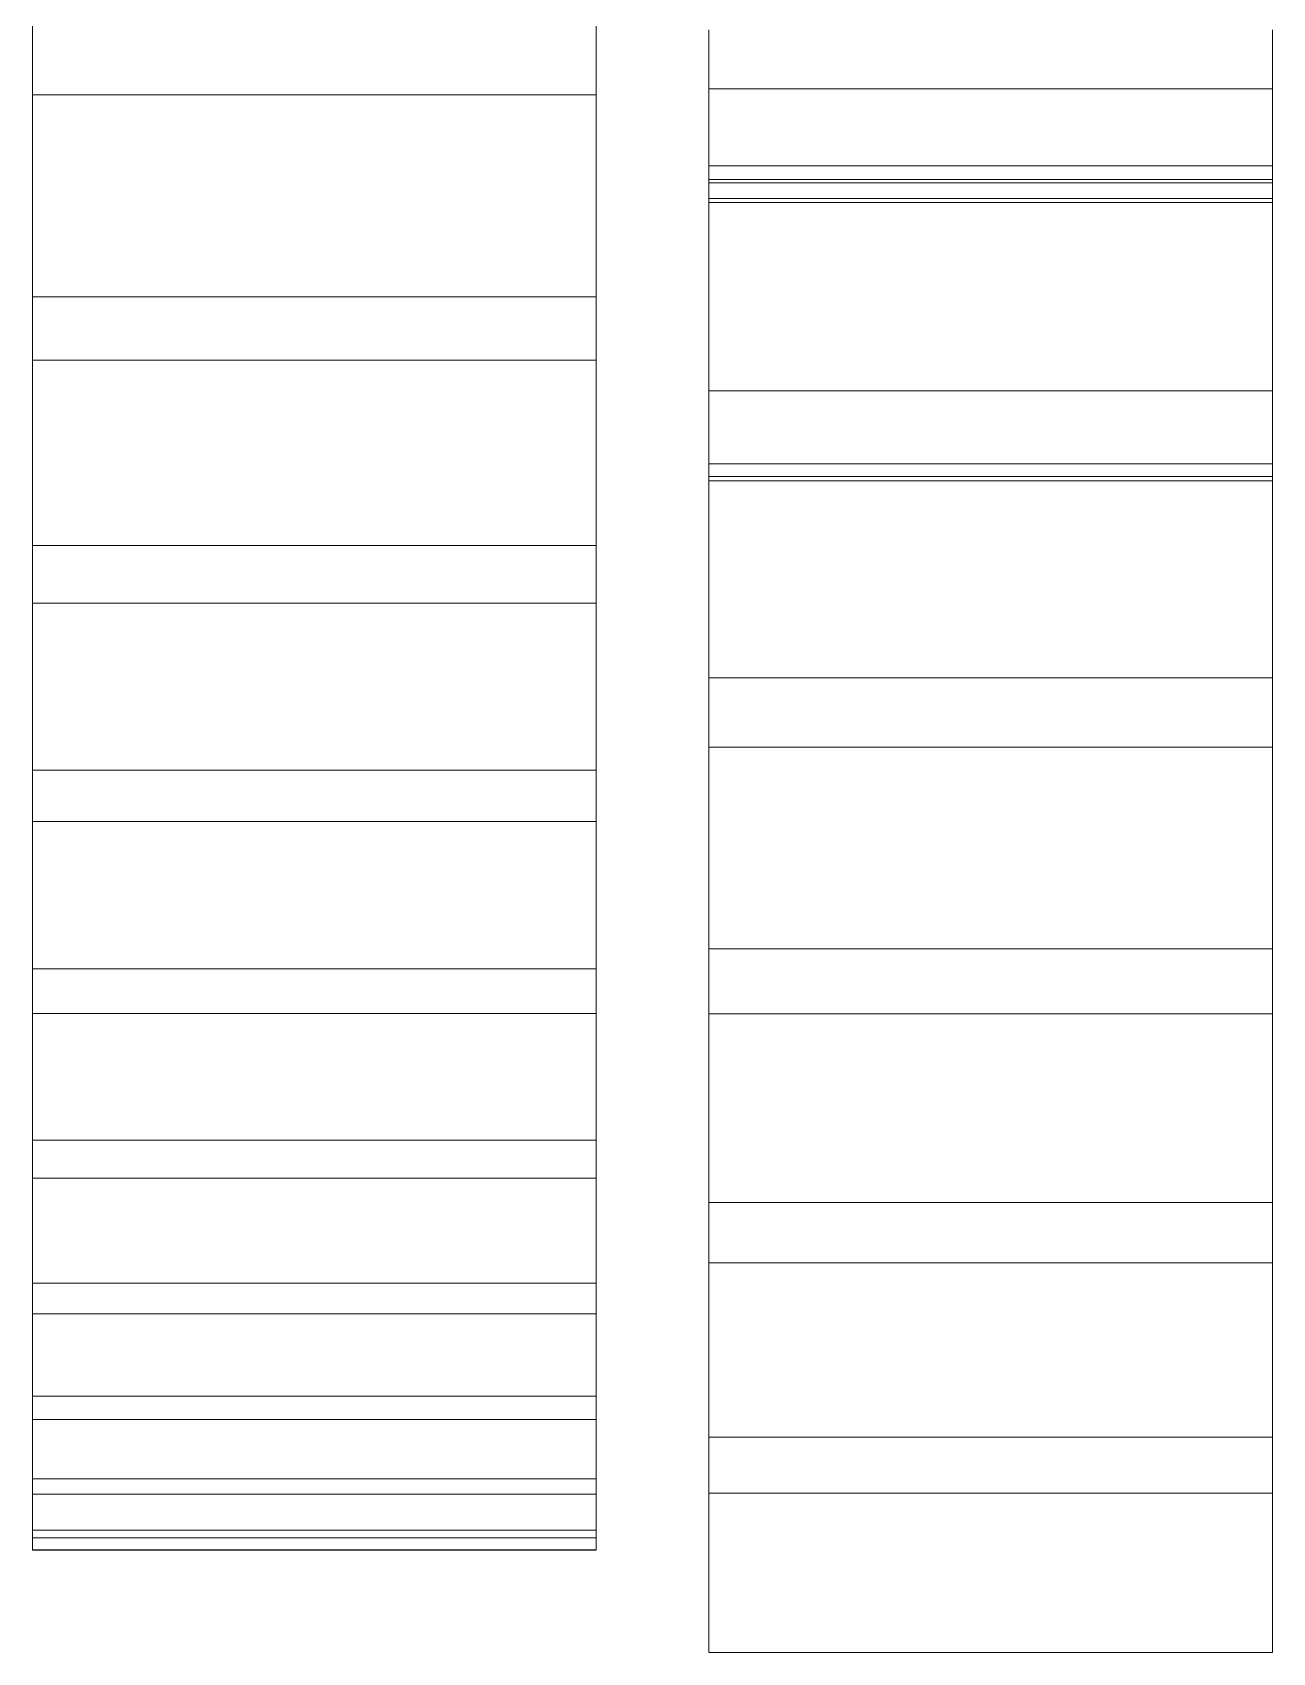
# Model space of a CAD drawing. Header units: millimetres. Extents: x 278858 to 279223, y 218711 to 219074.
# Drawn here: x 279140.13 to 279151.13, y 218777.92 to 218792.3 of the extents above; entities that cross this region are included whole.
import ezdxf

# ---------------------------------------------------------------- set-up
doc = ezdxf.new("R2010")
doc.units = ezdxf.units.MM
doc.header["$LTSCALE"] = 2
doc.layers.add('AM_9', color=251, linetype='Continuous', lineweight=15)

msp = doc.modelspace()

# ---------------------------------------------------------------- linework, layer by layer
at = {"layer": 'AM_9'}
for p, q in [((279140.131, 218792.351), (279140.131, 218791.742)), ((279145.131, 218791.742), (279145.131, 218792.351)), ((279146.131, 218792.273), (279146.131, 218792.318)), ((279146.131, 218792.227), (279146.131, 218792.273)), ((279151.131, 218792.318), (279151.131, 218792.273)), ((279151.131, 218792.273), (279151.131, 218792.227)), ((279146.131, 218792.181), (279146.131, 218792.227)), ((279146.131, 218792.135), (279146.131, 218792.181)), ((279146.131, 218792.088), (279146.131, 218792.135)), ((279151.131, 218792.227), (279151.131, 218792.181)), ((279151.131, 218792.181), (279151.131, 218792.135)), ((279151.131, 218792.135), (279151.131, 218792.088)), ((279146.131, 218792.04), (279146.131, 218792.088)), ((279146.131, 218791.992), (279146.131, 218792.04)), ((279146.131, 218791.943), (279146.131, 218791.992)), ((279151.131, 218792.088), (279151.131, 218792.04)), ((279151.131, 218792.04), (279151.131, 218791.992)), ((279151.131, 218791.992), (279151.131, 218791.943)), ((279146.131, 218791.894), (279146.131, 218791.943)), ((279146.131, 218791.844), (279146.131, 218791.894)), ((279146.131, 218791.794), (279146.131, 218791.844)), ((279151.131, 218791.943), (279151.131, 218791.894)), ((279151.131, 218791.894), (279151.131, 218791.844)), ((279151.131, 218791.844), (279151.131, 218791.794)), ((279140.131, 218791.723), (279140.131, 218791.742)), ((279140.131, 218791.742), (279145.131, 218791.742)), ((279140.131, 218791.688), (279140.131, 218791.723)), ((279140.131, 218791.652), (279140.131, 218791.688)), ((279145.131, 218791.742), (279145.131, 218791.723)), ((279145.131, 218791.723), (279145.131, 218791.688)), ((279145.131, 218791.688), (279145.131, 218791.652)), ((279146.131, 218791.794), (279146.131, 218791.112)), ((279146.131, 218791.794), (279151.131, 218791.794)), ((279151.131, 218791.112), (279151.131, 218791.794)), ((279140.131, 218791.616), (279140.131, 218791.652)), ((279140.131, 218791.579), (279140.131, 218791.616)), ((279140.131, 218791.541), (279140.131, 218791.579)), ((279140.131, 218791.503), (279140.131, 218791.541)), ((279145.131, 218791.652), (279145.131, 218791.616)), ((279145.131, 218791.616), (279145.131, 218791.579)), ((279145.131, 218791.579), (279145.131, 218791.541)), ((279145.131, 218791.541), (279145.131, 218791.503)), ((279140.131, 218791.465), (279140.131, 218791.503)), ((279140.131, 218791.425), (279140.131, 218791.465)), ((279140.131, 218791.385), (279140.131, 218791.425)), ((279140.131, 218791.345), (279140.131, 218791.385)), ((279145.131, 218791.503), (279145.131, 218791.465)), ((279145.131, 218791.465), (279145.131, 218791.425)), ((279145.131, 218791.425), (279145.131, 218791.385)), ((279145.131, 218791.385), (279145.131, 218791.345)), ((279140.131, 218791.304), (279140.131, 218791.345)), ((279140.131, 218791.262), (279140.131, 218791.304)), ((279140.131, 218791.219), (279140.131, 218791.262)), ((279145.131, 218791.345), (279145.131, 218791.304)), ((279145.131, 218791.304), (279145.131, 218791.262)), ((279145.131, 218791.262), (279145.131, 218791.219)), ((279140.131, 218791.176), (279140.131, 218791.219)), ((279140.131, 218791.133), (279140.131, 218791.176)), ((279140.131, 218791.088), (279140.131, 218791.133)), ((279145.131, 218791.219), (279145.131, 218791.176)), ((279145.131, 218791.176), (279145.131, 218791.133)), ((279145.131, 218791.133), (279145.131, 218791.088)), ((279146.131, 218790.991), (279146.131, 218791.112)), ((279146.131, 218791.112), (279151.131, 218791.112)), ((279151.131, 218791.112), (279151.131, 218790.991)), ((279140.131, 218791.043), (279140.131, 218791.088)), ((279140.131, 218790.998), (279140.131, 218791.043)), ((279140.131, 218790.951), (279140.131, 218790.998)), ((279145.131, 218791.088), (279145.131, 218791.043)), ((279145.131, 218791.043), (279145.131, 218790.998)), ((279145.131, 218790.998), (279145.131, 218790.951)), ((279146.131, 218790.96), (279146.131, 218790.991)), ((279146.131, 218790.991), (279151.131, 218790.991)), ((279146.131, 218790.822), (279146.131, 218790.96)), ((279146.131, 218790.96), (279151.131, 218790.96)), ((279151.131, 218790.991), (279151.131, 218790.96)), ((279151.131, 218790.96), (279151.131, 218790.822)), ((279140.131, 218790.904), (279140.131, 218790.951)), ((279140.131, 218790.857), (279140.131, 218790.904)), ((279140.131, 218790.808), (279140.131, 218790.857)), ((279140.131, 218790.76), (279140.131, 218790.808)), ((279145.131, 218790.951), (279145.131, 218790.904)), ((279145.131, 218790.904), (279145.131, 218790.857)), ((279145.131, 218790.857), (279145.131, 218790.808)), ((279145.131, 218790.808), (279145.131, 218790.76)), ((279146.131, 218790.787), (279146.131, 218790.822)), ((279146.131, 218790.822), (279151.131, 218790.822)), ((279151.131, 218790.822), (279151.131, 218790.787)), ((279140.131, 218790.71), (279140.131, 218790.76)), ((279140.131, 218790.66), (279140.131, 218790.71)), ((279145.131, 218790.76), (279145.131, 218790.71)), ((279145.131, 218790.71), (279145.131, 218790.66)), ((279146.131, 218790.754), (279146.131, 218790.787)), ((279146.131, 218790.787), (279151.131, 218790.787)), ((279146.131, 218790.72), (279146.131, 218790.754)), ((279146.131, 218790.686), (279146.131, 218790.72)), ((279146.131, 218790.651), (279146.131, 218790.686)), ((279151.131, 218790.787), (279151.131, 218790.754)), ((279151.131, 218790.754), (279151.131, 218790.72)), ((279151.131, 218790.72), (279151.131, 218790.686)), ((279151.131, 218790.686), (279151.131, 218790.651)), ((279140.131, 218790.609), (279140.131, 218790.66)), ((279140.131, 218790.558), (279140.131, 218790.609)), ((279140.131, 218790.505), (279140.131, 218790.558)), ((279145.131, 218790.66), (279145.131, 218790.609)), ((279145.131, 218790.609), (279145.131, 218790.558)), ((279145.131, 218790.558), (279145.131, 218790.505)), ((279146.131, 218790.616), (279146.131, 218790.651)), ((279146.131, 218790.58), (279146.131, 218790.616)), ((279146.131, 218790.543), (279146.131, 218790.58)), ((279146.131, 218790.507), (279146.131, 218790.543)), ((279151.131, 218790.651), (279151.131, 218790.616)), ((279151.131, 218790.616), (279151.131, 218790.58)), ((279151.131, 218790.58), (279151.131, 218790.543)), ((279151.131, 218790.543), (279151.131, 218790.507)), ((279140.131, 218790.453), (279140.131, 218790.505)), ((279140.131, 218790.399), (279140.131, 218790.453)), ((279140.131, 218790.345), (279140.131, 218790.399)), ((279145.131, 218790.505), (279145.131, 218790.453)), ((279145.131, 218790.453), (279145.131, 218790.399)), ((279145.131, 218790.399), (279145.131, 218790.345)), ((279146.131, 218790.469), (279146.131, 218790.507)), ((279146.131, 218790.432), (279146.131, 218790.469)), ((279146.131, 218790.393), (279146.131, 218790.432)), ((279146.131, 218790.355), (279146.131, 218790.393)), ((279151.131, 218790.507), (279151.131, 218790.469)), ((279151.131, 218790.469), (279151.131, 218790.432)), ((279151.131, 218790.432), (279151.131, 218790.393)), ((279151.131, 218790.393), (279151.131, 218790.355)), ((279140.131, 218790.29), (279140.131, 218790.345)), ((279140.131, 218790.235), (279140.131, 218790.29)), ((279140.131, 218790.179), (279140.131, 218790.235)), ((279145.131, 218790.345), (279145.131, 218790.29)), ((279145.131, 218790.29), (279145.131, 218790.235)), ((279145.131, 218790.235), (279145.131, 218790.179)), ((279146.131, 218790.315), (279146.131, 218790.355)), ((279146.131, 218790.276), (279146.131, 218790.315)), ((279146.131, 218790.236), (279146.131, 218790.276)), ((279146.131, 218790.195), (279146.131, 218790.236)), ((279151.131, 218790.355), (279151.131, 218790.315)), ((279151.131, 218790.315), (279151.131, 218790.276)), ((279151.131, 218790.276), (279151.131, 218790.236)), ((279151.131, 218790.236), (279151.131, 218790.195)), ((279140.131, 218790.122), (279140.131, 218790.179)), ((279140.131, 218790.065), (279140.131, 218790.122)), ((279145.131, 218790.179), (279145.131, 218790.122)), ((279145.131, 218790.122), (279145.131, 218790.065)), ((279146.131, 218790.154), (279146.131, 218790.195)), ((279146.131, 218790.112), (279146.131, 218790.154)), ((279146.131, 218790.07), (279146.131, 218790.112)), ((279151.131, 218790.195), (279151.131, 218790.154)), ((279151.131, 218790.154), (279151.131, 218790.112)), ((279151.131, 218790.112), (279151.131, 218790.07)), ((279140.131, 218790.007), (279140.131, 218790.065)), ((279140.131, 218789.948), (279140.131, 218790.007)), ((279140.131, 218789.948), (279140.131, 218789.386)), ((279140.131, 218789.948), (279145.131, 218789.948)), ((279145.131, 218790.065), (279145.131, 218790.007)), ((279145.131, 218790.007), (279145.131, 218789.948)), ((279145.131, 218789.386), (279145.131, 218789.948)), ((279146.131, 218790.027), (279146.131, 218790.07)), ((279146.131, 218789.984), (279146.131, 218790.027)), ((279146.131, 218789.94), (279146.131, 218789.984)), ((279151.131, 218790.07), (279151.131, 218790.027)), ((279151.131, 218790.027), (279151.131, 218789.984)), ((279151.131, 218789.984), (279151.131, 218789.94)), ((279146.131, 218789.895), (279146.131, 218789.94)), ((279146.131, 218789.851), (279146.131, 218789.895)), ((279146.131, 218789.805), (279146.131, 218789.851)), ((279146.131, 218789.76), (279146.131, 218789.805)), ((279151.131, 218789.94), (279151.131, 218789.895)), ((279151.131, 218789.895), (279151.131, 218789.851)), ((279151.131, 218789.851), (279151.131, 218789.805)), ((279151.131, 218789.805), (279151.131, 218789.76)), ((279146.131, 218789.713), (279146.131, 218789.76)), ((279146.131, 218789.666), (279146.131, 218789.713)), ((279146.131, 218789.619), (279146.131, 218789.666)), ((279151.131, 218789.76), (279151.131, 218789.713)), ((279151.131, 218789.713), (279151.131, 218789.666)), ((279151.131, 218789.666), (279151.131, 218789.619)), ((279146.131, 218789.571), (279146.131, 218789.619)), ((279146.131, 218789.523), (279146.131, 218789.571)), ((279146.131, 218789.474), (279146.131, 218789.523)), ((279151.131, 218789.619), (279151.131, 218789.571)), ((279151.131, 218789.571), (279151.131, 218789.523)), ((279151.131, 218789.523), (279151.131, 218789.474)), ((279140.131, 218789.356), (279140.131, 218789.386)), ((279140.131, 218789.386), (279145.131, 218789.386)), ((279145.131, 218789.386), (279145.131, 218789.356)), ((279146.131, 218789.424), (279146.131, 218789.474)), ((279146.131, 218789.374), (279146.131, 218789.424)), ((279146.131, 218789.324), (279146.131, 218789.374)), ((279151.131, 218789.474), (279151.131, 218789.424)), ((279151.131, 218789.424), (279151.131, 218789.374)), ((279151.131, 218789.374), (279151.131, 218789.324)), ((279140.131, 218789.315), (279140.131, 218789.356)), ((279140.131, 218789.274), (279140.131, 218789.315)), ((279140.131, 218789.232), (279140.131, 218789.274)), ((279140.131, 218789.19), (279140.131, 218789.232)), ((279145.131, 218789.356), (279145.131, 218789.315)), ((279145.131, 218789.315), (279145.131, 218789.274)), ((279145.131, 218789.274), (279145.131, 218789.232)), ((279145.131, 218789.232), (279145.131, 218789.19)), ((279146.131, 218789.273), (279146.131, 218789.324)), ((279146.131, 218789.221), (279146.131, 218789.273)), ((279151.131, 218789.324), (279151.131, 218789.273)), ((279151.131, 218789.273), (279151.131, 218789.221)), ((279140.131, 218789.147), (279140.131, 218789.19)), ((279140.131, 218789.103), (279140.131, 218789.147)), ((279140.131, 218789.059), (279140.131, 218789.103)), ((279145.131, 218789.19), (279145.131, 218789.147)), ((279145.131, 218789.147), (279145.131, 218789.103)), ((279145.131, 218789.103), (279145.131, 218789.059)), ((279146.131, 218789.169), (279146.131, 218789.221)), ((279146.131, 218789.116), (279146.131, 218789.169)), ((279146.131, 218789.116), (279146.131, 218788.466)), ((279146.131, 218789.116), (279151.131, 218789.116)), ((279151.131, 218789.221), (279151.131, 218789.169)), ((279151.131, 218789.169), (279151.131, 218789.116)), ((279151.131, 218788.466), (279151.131, 218789.116)), ((279140.131, 218789.014), (279140.131, 218789.059)), ((279140.131, 218788.969), (279140.131, 218789.014)), ((279140.131, 218788.923), (279140.131, 218788.969)), ((279145.131, 218789.059), (279145.131, 218789.014)), ((279145.131, 218789.014), (279145.131, 218788.969)), ((279145.131, 218788.969), (279145.131, 218788.923)), ((279140.131, 218788.876), (279140.131, 218788.923)), ((279140.131, 218788.828), (279140.131, 218788.876)), ((279140.131, 218788.78), (279140.131, 218788.828)), ((279145.131, 218788.923), (279145.131, 218788.876)), ((279145.131, 218788.876), (279145.131, 218788.828)), ((279145.131, 218788.828), (279145.131, 218788.78)), ((279140.131, 218788.731), (279140.131, 218788.78)), ((279140.131, 218788.682), (279140.131, 218788.731)), ((279140.131, 218788.632), (279140.131, 218788.682)), ((279145.131, 218788.78), (279145.131, 218788.731)), ((279145.131, 218788.731), (279145.131, 218788.682)), ((279145.131, 218788.682), (279145.131, 218788.632)), ((279140.131, 218788.581), (279140.131, 218788.632)), ((279140.131, 218788.53), (279140.131, 218788.581)), ((279140.131, 218788.478), (279140.131, 218788.53)), ((279145.131, 218788.632), (279145.131, 218788.581)), ((279145.131, 218788.581), (279145.131, 218788.53)), ((279145.131, 218788.53), (279145.131, 218788.478)), ((279140.131, 218788.425), (279140.131, 218788.478)), ((279140.131, 218788.372), (279140.131, 218788.425)), ((279140.131, 218788.318), (279140.131, 218788.372)), ((279145.131, 218788.478), (279145.131, 218788.425)), ((279145.131, 218788.425), (279145.131, 218788.372)), ((279145.131, 218788.372), (279145.131, 218788.318)), ((279146.131, 218788.354), (279146.131, 218788.466)), ((279146.131, 218788.466), (279151.131, 218788.466)), ((279151.131, 218788.466), (279151.131, 218788.354)), ((279140.131, 218788.263), (279140.131, 218788.318)), ((279140.131, 218788.208), (279140.131, 218788.263)), ((279145.131, 218788.318), (279145.131, 218788.263)), ((279145.131, 218788.263), (279145.131, 218788.208)), ((279146.131, 218788.317), (279146.131, 218788.354)), ((279146.131, 218788.354), (279151.131, 218788.354)), ((279146.131, 218788.282), (279146.131, 218788.317)), ((279146.131, 218788.317), (279151.131, 218788.317)), ((279146.131, 218788.246), (279146.131, 218788.282)), ((279146.131, 218788.21), (279146.131, 218788.246)), ((279151.131, 218788.354), (279151.131, 218788.317)), ((279151.131, 218788.317), (279151.131, 218788.282)), ((279151.131, 218788.282), (279151.131, 218788.246)), ((279151.131, 218788.246), (279151.131, 218788.21)), ((279140.131, 218788.152), (279140.131, 218788.208)), ((279140.131, 218788.095), (279140.131, 218788.152)), ((279140.131, 218788.038), (279140.131, 218788.095)), ((279145.131, 218788.208), (279145.131, 218788.152)), ((279145.131, 218788.152), (279145.131, 218788.095)), ((279145.131, 218788.095), (279145.131, 218788.038)), ((279146.131, 218788.174), (279146.131, 218788.21)), ((279146.131, 218788.136), (279146.131, 218788.174)), ((279146.131, 218788.099), (279146.131, 218788.136)), ((279146.131, 218788.061), (279146.131, 218788.099)), ((279151.131, 218788.21), (279151.131, 218788.174)), ((279151.131, 218788.174), (279151.131, 218788.136)), ((279151.131, 218788.136), (279151.131, 218788.099)), ((279151.131, 218788.099), (279151.131, 218788.061)), ((279140.131, 218787.98), (279140.131, 218788.038)), ((279140.131, 218787.921), (279140.131, 218787.98)), ((279145.131, 218788.038), (279145.131, 218787.98)), ((279145.131, 218787.98), (279145.131, 218787.921)), ((279146.131, 218788.022), (279146.131, 218788.061)), ((279146.131, 218787.983), (279146.131, 218788.022)), ((279146.131, 218787.943), (279146.131, 218787.983)), ((279146.131, 218787.903), (279146.131, 218787.943)), ((279151.131, 218788.061), (279151.131, 218788.022)), ((279151.131, 218788.022), (279151.131, 218787.983)), ((279151.131, 218787.983), (279151.131, 218787.943)), ((279151.131, 218787.943), (279151.131, 218787.903)), ((279140.131, 218787.862), (279140.131, 218787.921)), ((279140.131, 218787.802), (279140.131, 218787.862)), ((279140.131, 218787.742), (279140.131, 218787.802)), ((279145.131, 218787.921), (279145.131, 218787.862)), ((279145.131, 218787.862), (279145.131, 218787.802)), ((279145.131, 218787.802), (279145.131, 218787.742)), ((279146.131, 218787.862), (279146.131, 218787.903)), ((279146.131, 218787.821), (279146.131, 218787.862)), ((279146.131, 218787.78), (279146.131, 218787.821)), ((279151.131, 218787.903), (279151.131, 218787.862)), ((279151.131, 218787.862), (279151.131, 218787.821)), ((279151.131, 218787.821), (279151.131, 218787.78)), ((279140.131, 218787.742), (279140.131, 218787.231)), ((279140.131, 218787.742), (279145.131, 218787.742)), ((279145.131, 218787.231), (279145.131, 218787.742)), ((279146.131, 218787.737), (279146.131, 218787.78)), ((279146.131, 218787.695), (279146.131, 218787.737)), ((279146.131, 218787.651), (279146.131, 218787.695)), ((279146.131, 218787.608), (279146.131, 218787.651)), ((279151.131, 218787.78), (279151.131, 218787.737)), ((279151.131, 218787.737), (279151.131, 218787.695)), ((279151.131, 218787.695), (279151.131, 218787.651)), ((279151.131, 218787.651), (279151.131, 218787.608)), ((279146.131, 218787.563), (279146.131, 218787.608)), ((279146.131, 218787.519), (279146.131, 218787.563)), ((279146.131, 218787.473), (279146.131, 218787.519)), ((279151.131, 218787.608), (279151.131, 218787.563)), ((279151.131, 218787.563), (279151.131, 218787.519)), ((279151.131, 218787.519), (279151.131, 218787.473)), ((279146.131, 218787.428), (279146.131, 218787.473)), ((279146.131, 218787.381), (279146.131, 218787.428)), ((279146.131, 218787.335), (279146.131, 218787.381)), ((279151.131, 218787.473), (279151.131, 218787.428)), ((279151.131, 218787.428), (279151.131, 218787.381)), ((279151.131, 218787.381), (279151.131, 218787.335)), ((279140.131, 218787.194), (279140.131, 218787.231)), ((279140.131, 218787.231), (279145.131, 218787.231)), ((279145.131, 218787.231), (279145.131, 218787.194)), ((279146.131, 218787.287), (279146.131, 218787.335)), ((279146.131, 218787.239), (279146.131, 218787.287)), ((279146.131, 218787.191), (279146.131, 218787.239)), ((279151.131, 218787.335), (279151.131, 218787.287)), ((279151.131, 218787.287), (279151.131, 218787.239)), ((279151.131, 218787.239), (279151.131, 218787.191)), ((279140.131, 218787.149), (279140.131, 218787.194)), ((279140.131, 218787.103), (279140.131, 218787.149)), ((279140.131, 218787.056), (279140.131, 218787.103)), ((279145.131, 218787.194), (279145.131, 218787.149)), ((279145.131, 218787.149), (279145.131, 218787.103)), ((279145.131, 218787.103), (279145.131, 218787.056)), ((279146.131, 218787.142), (279146.131, 218787.191)), ((279146.131, 218787.093), (279146.131, 218787.142)), ((279146.131, 218787.043), (279146.131, 218787.093)), ((279151.131, 218787.191), (279151.131, 218787.142)), ((279151.131, 218787.142), (279151.131, 218787.093)), ((279151.131, 218787.093), (279151.131, 218787.043)), ((279140.131, 218787.009), (279140.131, 218787.056)), ((279140.131, 218786.962), (279140.131, 218787.009)), ((279140.131, 218786.913), (279140.131, 218786.962)), ((279145.131, 218787.056), (279145.131, 218787.009)), ((279145.131, 218787.009), (279145.131, 218786.962)), ((279145.131, 218786.962), (279145.131, 218786.913)), ((279146.131, 218786.992), (279146.131, 218787.043)), ((279146.131, 218786.941), (279146.131, 218786.992)), ((279146.131, 218786.89), (279146.131, 218786.941)), ((279151.131, 218787.043), (279151.131, 218786.992)), ((279151.131, 218786.992), (279151.131, 218786.941)), ((279151.131, 218786.941), (279151.131, 218786.89)), ((279140.131, 218786.864), (279140.131, 218786.913)), ((279140.131, 218786.815), (279140.131, 218786.864)), ((279140.131, 218786.765), (279140.131, 218786.815)), ((279145.131, 218786.913), (279145.131, 218786.864)), ((279145.131, 218786.864), (279145.131, 218786.815)), ((279145.131, 218786.815), (279145.131, 218786.765)), ((279146.131, 218786.837), (279146.131, 218786.89)), ((279146.131, 218786.785), (279146.131, 218786.837)), ((279146.131, 218786.732), (279146.131, 218786.785)), ((279151.131, 218786.89), (279151.131, 218786.837)), ((279151.131, 218786.837), (279151.131, 218786.785)), ((279151.131, 218786.785), (279151.131, 218786.732)), ((279140.131, 218786.714), (279140.131, 218786.765)), ((279140.131, 218786.662), (279140.131, 218786.714)), ((279140.131, 218786.61), (279140.131, 218786.662)), ((279145.131, 218786.765), (279145.131, 218786.714)), ((279145.131, 218786.714), (279145.131, 218786.662)), ((279145.131, 218786.662), (279145.131, 218786.61)), ((279146.131, 218786.678), (279146.131, 218786.732)), ((279146.131, 218786.624), (279146.131, 218786.678)), ((279151.131, 218786.732), (279151.131, 218786.678)), ((279151.131, 218786.678), (279151.131, 218786.624)), ((279140.131, 218786.557), (279140.131, 218786.61)), ((279140.131, 218786.504), (279140.131, 218786.557)), ((279140.131, 218786.45), (279140.131, 218786.504)), ((279145.131, 218786.61), (279145.131, 218786.557)), ((279145.131, 218786.557), (279145.131, 218786.504)), ((279145.131, 218786.504), (279145.131, 218786.45)), ((279146.131, 218786.569), (279146.131, 218786.624)), ((279146.131, 218786.569), (279146.131, 218785.954)), ((279146.131, 218786.569), (279151.131, 218786.569)), ((279151.131, 218786.624), (279151.131, 218786.569)), ((279151.131, 218785.954), (279151.131, 218786.569)), ((279140.131, 218786.395), (279140.131, 218786.45)), ((279140.131, 218786.339), (279140.131, 218786.395)), ((279145.131, 218786.45), (279145.131, 218786.395)), ((279145.131, 218786.395), (279145.131, 218786.339)), ((279140.131, 218786.283), (279140.131, 218786.339)), ((279140.131, 218786.227), (279140.131, 218786.283)), ((279140.131, 218786.169), (279140.131, 218786.227)), ((279145.131, 218786.339), (279145.131, 218786.283)), ((279145.131, 218786.283), (279145.131, 218786.227)), ((279145.131, 218786.227), (279145.131, 218786.169)), ((279140.131, 218786.111), (279140.131, 218786.169)), ((279140.131, 218786.053), (279140.131, 218786.111)), ((279145.131, 218786.169), (279145.131, 218786.111)), ((279145.131, 218786.111), (279145.131, 218786.053)), ((279140.131, 218785.993), (279140.131, 218786.053)), ((279140.131, 218785.933), (279140.131, 218785.993)), ((279140.131, 218785.873), (279140.131, 218785.933)), ((279145.131, 218786.053), (279145.131, 218785.993)), ((279145.131, 218785.993), (279145.131, 218785.933)), ((279145.131, 218785.933), (279145.131, 218785.873)), ((279146.131, 218785.945), (279146.131, 218785.954)), ((279146.131, 218785.954), (279151.131, 218785.954)), ((279146.131, 218785.907), (279146.131, 218785.945)), ((279151.131, 218785.954), (279151.131, 218785.945)), ((279151.131, 218785.945), (279151.131, 218785.907)), ((279140.131, 218785.811), (279140.131, 218785.873)), ((279140.131, 218785.749), (279140.131, 218785.811)), ((279145.131, 218785.873), (279145.131, 218785.811)), ((279145.131, 218785.811), (279145.131, 218785.749)), ((279146.131, 218785.869), (279146.131, 218785.907)), ((279146.131, 218785.831), (279146.131, 218785.869)), ((279146.131, 218785.792), (279146.131, 218785.831)), ((279146.131, 218785.753), (279146.131, 218785.792)), ((279151.131, 218785.907), (279151.131, 218785.869)), ((279151.131, 218785.869), (279151.131, 218785.831)), ((279151.131, 218785.831), (279151.131, 218785.792)), ((279151.131, 218785.792), (279151.131, 218785.753)), ((279140.131, 218785.749), (279140.131, 218785.294)), ((279140.131, 218785.749), (279145.131, 218785.749)), ((279145.131, 218785.294), (279145.131, 218785.749)), ((279146.131, 218785.713), (279146.131, 218785.753)), ((279146.131, 218785.673), (279146.131, 218785.713)), ((279146.131, 218785.632), (279146.131, 218785.673)), ((279151.131, 218785.753), (279151.131, 218785.713)), ((279151.131, 218785.713), (279151.131, 218785.673)), ((279151.131, 218785.673), (279151.131, 218785.632)), ((279146.131, 218785.591), (279146.131, 218785.632)), ((279146.131, 218785.549), (279146.131, 218785.591)), ((279146.131, 218785.506), (279146.131, 218785.549)), ((279146.131, 218785.463), (279146.131, 218785.506)), ((279151.131, 218785.632), (279151.131, 218785.591)), ((279151.131, 218785.591), (279151.131, 218785.549)), ((279151.131, 218785.549), (279151.131, 218785.506)), ((279151.131, 218785.506), (279151.131, 218785.463)), ((279146.131, 218785.42), (279146.131, 218785.463)), ((279146.131, 218785.376), (279146.131, 218785.42)), ((279146.131, 218785.332), (279146.131, 218785.376)), ((279151.131, 218785.463), (279151.131, 218785.42)), ((279151.131, 218785.42), (279151.131, 218785.376)), ((279151.131, 218785.376), (279151.131, 218785.332)), ((279140.131, 218785.269), (279140.131, 218785.294)), ((279140.131, 218785.294), (279145.131, 218785.294)), ((279140.131, 218785.221), (279140.131, 218785.269)), ((279140.131, 218785.171), (279140.131, 218785.221)), ((279145.131, 218785.294), (279145.131, 218785.269)), ((279145.131, 218785.269), (279145.131, 218785.221)), ((279145.131, 218785.221), (279145.131, 218785.171)), ((279146.131, 218785.287), (279146.131, 218785.332)), ((279146.131, 218785.241), (279146.131, 218785.287)), ((279146.131, 218785.195), (279146.131, 218785.241)), ((279151.131, 218785.332), (279151.131, 218785.287)), ((279151.131, 218785.287), (279151.131, 218785.241)), ((279151.131, 218785.241), (279151.131, 218785.195)), ((279140.131, 218785.121), (279140.131, 218785.171)), ((279140.131, 218785.07), (279140.131, 218785.121)), ((279140.131, 218785.019), (279140.131, 218785.07)), ((279145.131, 218785.171), (279145.131, 218785.121)), ((279145.131, 218785.121), (279145.131, 218785.07)), ((279145.131, 218785.07), (279145.131, 218785.019)), ((279146.131, 218785.149), (279146.131, 218785.195)), ((279146.131, 218785.102), (279146.131, 218785.149)), ((279146.131, 218785.054), (279146.131, 218785.102)), ((279151.131, 218785.195), (279151.131, 218785.149)), ((279151.131, 218785.149), (279151.131, 218785.102)), ((279151.131, 218785.102), (279151.131, 218785.054)), ((279140.131, 218784.967), (279140.131, 218785.019)), ((279140.131, 218784.915), (279140.131, 218784.967)), ((279140.131, 218784.861), (279140.131, 218784.915)), ((279145.131, 218785.019), (279145.131, 218784.967)), ((279145.131, 218784.967), (279145.131, 218784.915)), ((279145.131, 218784.915), (279145.131, 218784.861)), ((279146.131, 218785.006), (279146.131, 218785.054)), ((279146.131, 218784.957), (279146.131, 218785.006)), ((279146.131, 218784.908), (279146.131, 218784.957)), ((279151.131, 218785.054), (279151.131, 218785.006)), ((279151.131, 218785.006), (279151.131, 218784.957)), ((279151.131, 218784.957), (279151.131, 218784.908)), ((279140.131, 218784.807), (279140.131, 218784.861)), ((279140.131, 218784.753), (279140.131, 218784.807)), ((279145.131, 218784.861), (279145.131, 218784.807)), ((279145.131, 218784.807), (279145.131, 218784.753)), ((279146.131, 218784.858), (279146.131, 218784.908)), ((279146.131, 218784.808), (279146.131, 218784.858)), ((279146.131, 218784.758), (279146.131, 218784.808)), ((279151.131, 218784.908), (279151.131, 218784.858)), ((279151.131, 218784.858), (279151.131, 218784.808)), ((279151.131, 218784.808), (279151.131, 218784.758)), ((279140.131, 218784.698), (279140.131, 218784.753)), ((279140.131, 218784.642), (279140.131, 218784.698)), ((279140.131, 218784.586), (279140.131, 218784.642)), ((279145.131, 218784.753), (279145.131, 218784.698)), ((279145.131, 218784.698), (279145.131, 218784.642)), ((279145.131, 218784.642), (279145.131, 218784.586)), ((279146.131, 218784.706), (279146.131, 218784.758)), ((279146.131, 218784.654), (279146.131, 218784.706)), ((279146.131, 218784.602), (279146.131, 218784.654)), ((279151.131, 218784.758), (279151.131, 218784.706)), ((279151.131, 218784.706), (279151.131, 218784.654)), ((279151.131, 218784.654), (279151.131, 218784.602)), ((279140.131, 218784.528), (279140.131, 218784.586)), ((279140.131, 218784.471), (279140.131, 218784.528)), ((279145.131, 218784.586), (279145.131, 218784.528)), ((279145.131, 218784.528), (279145.131, 218784.471)), ((279146.131, 218784.549), (279146.131, 218784.602)), ((279146.131, 218784.496), (279146.131, 218784.549)), ((279146.131, 218784.442), (279146.131, 218784.496)), ((279151.131, 218784.602), (279151.131, 218784.549)), ((279151.131, 218784.549), (279151.131, 218784.496)), ((279151.131, 218784.496), (279151.131, 218784.442)), ((279140.131, 218784.412), (279140.131, 218784.471)), ((279140.131, 218784.353), (279140.131, 218784.412)), ((279140.131, 218784.294), (279140.131, 218784.353)), ((279145.131, 218784.471), (279145.131, 218784.412)), ((279145.131, 218784.412), (279145.131, 218784.353)), ((279145.131, 218784.353), (279145.131, 218784.294)), ((279146.131, 218784.388), (279146.131, 218784.442)), ((279146.131, 218784.333), (279146.131, 218784.388)), ((279151.131, 218784.442), (279151.131, 218784.388)), ((279151.131, 218784.388), (279151.131, 218784.333)), ((279140.131, 218784.233), (279140.131, 218784.294)), ((279140.131, 218784.173), (279140.131, 218784.233)), ((279145.131, 218784.294), (279145.131, 218784.233)), ((279145.131, 218784.233), (279145.131, 218784.173)), ((279146.131, 218784.277), (279146.131, 218784.333)), ((279146.131, 218784.221), (279146.131, 218784.277)), ((279146.131, 218784.164), (279146.131, 218784.221)), ((279151.131, 218784.333), (279151.131, 218784.277)), ((279151.131, 218784.277), (279151.131, 218784.221)), ((279151.131, 218784.221), (279151.131, 218784.164)), ((279140.131, 218784.111), (279140.131, 218784.173)), ((279140.131, 218784.049), (279140.131, 218784.111)), ((279145.131, 218784.173), (279145.131, 218784.111)), ((279145.131, 218784.111), (279145.131, 218784.049)), ((279146.131, 218784.164), (279146.131, 218783.586)), ((279146.131, 218784.164), (279151.131, 218784.164)), ((279151.131, 218783.586), (279151.131, 218784.164)), ((279140.131, 218783.986), (279140.131, 218784.049)), ((279140.131, 218783.986), (279140.131, 218783.589)), ((279140.131, 218783.986), (279145.131, 218783.986)), ((279145.131, 218784.049), (279145.131, 218783.986)), ((279145.131, 218783.589), (279145.131, 218783.986)), ((279140.131, 218783.56), (279140.131, 218783.589)), ((279140.131, 218783.589), (279145.131, 218783.589)), ((279140.131, 218783.508), (279140.131, 218783.56)), ((279140.131, 218783.455), (279140.131, 218783.508)), ((279145.131, 218783.589), (279145.131, 218783.56)), ((279145.131, 218783.56), (279145.131, 218783.508)), ((279145.131, 218783.508), (279145.131, 218783.455)), ((279146.131, 218783.554), (279146.131, 218783.586)), ((279146.131, 218783.586), (279151.131, 218783.586)), ((279146.131, 218783.512), (279146.131, 218783.554)), ((279146.131, 218783.47), (279146.131, 218783.512)), ((279151.131, 218783.586), (279151.131, 218783.554)), ((279151.131, 218783.554), (279151.131, 218783.512)), ((279151.131, 218783.512), (279151.131, 218783.47)), ((279140.131, 218783.402), (279140.131, 218783.455)), ((279140.131, 218783.348), (279140.131, 218783.402)), ((279140.131, 218783.294), (279140.131, 218783.348)), ((279145.131, 218783.455), (279145.131, 218783.402)), ((279145.131, 218783.402), (279145.131, 218783.348)), ((279145.131, 218783.348), (279145.131, 218783.294)), ((279146.131, 218783.428), (279146.131, 218783.47)), ((279146.131, 218783.385), (279146.131, 218783.428)), ((279146.131, 218783.342), (279146.131, 218783.385)), ((279146.131, 218783.298), (279146.131, 218783.342)), ((279151.131, 218783.47), (279151.131, 218783.428)), ((279151.131, 218783.428), (279151.131, 218783.385)), ((279151.131, 218783.385), (279151.131, 218783.342)), ((279151.131, 218783.342), (279151.131, 218783.298)), ((279140.131, 218783.239), (279140.131, 218783.294)), ((279140.131, 218783.183), (279140.131, 218783.239)), ((279145.131, 218783.294), (279145.131, 218783.239)), ((279145.131, 218783.239), (279145.131, 218783.183)), ((279146.131, 218783.254), (279146.131, 218783.298)), ((279146.131, 218783.209), (279146.131, 218783.254)), ((279146.131, 218783.163), (279146.131, 218783.209)), ((279151.131, 218783.298), (279151.131, 218783.254)), ((279151.131, 218783.254), (279151.131, 218783.209)), ((279151.131, 218783.209), (279151.131, 218783.163)), ((279140.131, 218783.126), (279140.131, 218783.183)), ((279140.131, 218783.069), (279140.131, 218783.126)), ((279140.131, 218783.012), (279140.131, 218783.069)), ((279145.131, 218783.183), (279145.131, 218783.126)), ((279145.131, 218783.126), (279145.131, 218783.069)), ((279145.131, 218783.069), (279145.131, 218783.012)), ((279146.131, 218783.117), (279146.131, 218783.163)), ((279146.131, 218783.071), (279146.131, 218783.117)), ((279146.131, 218783.024), (279146.131, 218783.071)), ((279151.131, 218783.163), (279151.131, 218783.117)), ((279151.131, 218783.117), (279151.131, 218783.071)), ((279151.131, 218783.071), (279151.131, 218783.024)), ((279140.131, 218782.953), (279140.131, 218783.012)), ((279140.131, 218782.895), (279140.131, 218782.953)), ((279145.131, 218783.012), (279145.131, 218782.953)), ((279145.131, 218782.953), (279145.131, 218782.895)), ((279146.131, 218782.976), (279146.131, 218783.024)), ((279146.131, 218782.928), (279146.131, 218782.976)), ((279146.131, 218782.879), (279146.131, 218782.928)), ((279151.131, 218783.024), (279151.131, 218782.976)), ((279151.131, 218782.976), (279151.131, 218782.928)), ((279151.131, 218782.928), (279151.131, 218782.879)), ((279140.131, 218782.835), (279140.131, 218782.895)), ((279140.131, 218782.775), (279140.131, 218782.835)), ((279140.131, 218782.714), (279140.131, 218782.775)), ((279145.131, 218782.895), (279145.131, 218782.835)), ((279145.131, 218782.835), (279145.131, 218782.775)), ((279145.131, 218782.775), (279145.131, 218782.714)), ((279146.131, 218782.83), (279146.131, 218782.879)), ((279146.131, 218782.781), (279146.131, 218782.83)), ((279146.131, 218782.73), (279146.131, 218782.781)), ((279151.131, 218782.879), (279151.131, 218782.83)), ((279151.131, 218782.83), (279151.131, 218782.781)), ((279151.131, 218782.781), (279151.131, 218782.73)), ((279140.131, 218782.653), (279140.131, 218782.714)), ((279140.131, 218782.591), (279140.131, 218782.653)), ((279145.131, 218782.714), (279145.131, 218782.653)), ((279145.131, 218782.653), (279145.131, 218782.591)), ((279146.131, 218782.68), (279146.131, 218782.73)), ((279146.131, 218782.628), (279146.131, 218782.68)), ((279146.131, 218782.577), (279146.131, 218782.628)), ((279151.131, 218782.73), (279151.131, 218782.68)), ((279151.131, 218782.68), (279151.131, 218782.628)), ((279151.131, 218782.628), (279151.131, 218782.577)), ((279140.131, 218782.528), (279140.131, 218782.591)), ((279140.131, 218782.465), (279140.131, 218782.528)), ((279145.131, 218782.591), (279145.131, 218782.528)), ((279145.131, 218782.528), (279145.131, 218782.465)), ((279146.131, 218782.524), (279146.131, 218782.577)), ((279146.131, 218782.472), (279146.131, 218782.524)), ((279146.131, 218782.418), (279146.131, 218782.472)), ((279151.131, 218782.577), (279151.131, 218782.524)), ((279151.131, 218782.524), (279151.131, 218782.472)), ((279151.131, 218782.472), (279151.131, 218782.418)), ((279140.131, 218782.465), (279140.131, 218782.129)), ((279140.131, 218782.465), (279145.131, 218782.465)), ((279145.131, 218782.129), (279145.131, 218782.465)), ((279146.131, 218782.364), (279146.131, 218782.418)), ((279146.131, 218782.31), (279146.131, 218782.364)), ((279151.131, 218782.418), (279151.131, 218782.364)), ((279151.131, 218782.364), (279151.131, 218782.31)), ((279146.131, 218782.255), (279146.131, 218782.31)), ((279146.131, 218782.199), (279146.131, 218782.255)), ((279146.131, 218782.143), (279146.131, 218782.199)), ((279151.131, 218782.31), (279151.131, 218782.255)), ((279151.131, 218782.255), (279151.131, 218782.199)), ((279151.131, 218782.199), (279151.131, 218782.143)), ((279140.131, 218782.082), (279140.131, 218782.129)), ((279140.131, 218782.129), (279145.131, 218782.129)), ((279140.131, 218782.028), (279140.131, 218782.082)), ((279145.131, 218782.129), (279145.131, 218782.082)), ((279145.131, 218782.082), (279145.131, 218782.028)), ((279146.131, 218782.087), (279146.131, 218782.143)), ((279146.131, 218782.03), (279146.131, 218782.087)), ((279151.131, 218782.143), (279151.131, 218782.087)), ((279151.131, 218782.087), (279151.131, 218782.03)), ((279140.131, 218781.972), (279140.131, 218782.028)), ((279140.131, 218781.916), (279140.131, 218781.972)), ((279140.131, 218781.86), (279140.131, 218781.916)), ((279145.131, 218782.028), (279145.131, 218781.972)), ((279145.131, 218781.972), (279145.131, 218781.916)), ((279145.131, 218781.916), (279145.131, 218781.86)), ((279146.131, 218781.972), (279146.131, 218782.03)), ((279146.131, 218781.914), (279146.131, 218781.972)), ((279146.131, 218781.914), (279146.131, 218781.376)), ((279146.131, 218781.914), (279151.131, 218781.914)), ((279151.131, 218782.03), (279151.131, 218781.972)), ((279151.131, 218781.972), (279151.131, 218781.914)), ((279151.131, 218781.376), (279151.131, 218781.914)), ((279140.131, 218781.803), (279140.131, 218781.86)), ((279140.131, 218781.745), (279140.131, 218781.803)), ((279145.131, 218781.86), (279145.131, 218781.803)), ((279145.131, 218781.803), (279145.131, 218781.745)), ((279140.131, 218781.686), (279140.131, 218781.745)), ((279140.131, 218781.627), (279140.131, 218781.686)), ((279140.131, 218781.568), (279140.131, 218781.627)), ((279145.131, 218781.745), (279145.131, 218781.686)), ((279145.131, 218781.686), (279145.131, 218781.627)), ((279145.131, 218781.627), (279145.131, 218781.568)), ((279140.131, 218781.508), (279140.131, 218781.568)), ((279140.131, 218781.447), (279140.131, 218781.508)), ((279145.131, 218781.568), (279145.131, 218781.508)), ((279145.131, 218781.508), (279145.131, 218781.447)), ((279140.131, 218781.385), (279140.131, 218781.447)), ((279140.131, 218781.323), (279140.131, 218781.385)), ((279140.131, 218781.261), (279140.131, 218781.323)), ((279145.131, 218781.447), (279145.131, 218781.385)), ((279145.131, 218781.385), (279145.131, 218781.323)), ((279145.131, 218781.323), (279145.131, 218781.261)), ((279146.131, 218781.338), (279146.131, 218781.376)), ((279146.131, 218781.376), (279151.131, 218781.376)), ((279146.131, 218781.293), (279146.131, 218781.338)), ((279151.131, 218781.376), (279151.131, 218781.338)), ((279151.131, 218781.338), (279151.131, 218781.293)), ((279140.131, 218781.198), (279140.131, 218781.261)), ((279140.131, 218781.198), (279140.131, 218780.926)), ((279140.131, 218781.198), (279145.131, 218781.198)), ((279145.131, 218781.261), (279145.131, 218781.198)), ((279145.131, 218780.926), (279145.131, 218781.198)), ((279146.131, 218781.248), (279146.131, 218781.293)), ((279146.131, 218781.202), (279146.131, 218781.248)), ((279146.131, 218781.156), (279146.131, 218781.202)), ((279151.131, 218781.293), (279151.131, 218781.248)), ((279151.131, 218781.248), (279151.131, 218781.202)), ((279151.131, 218781.202), (279151.131, 218781.156)), ((279146.131, 218781.109), (279146.131, 218781.156)), ((279146.131, 218781.062), (279146.131, 218781.109)), ((279146.131, 218781.014), (279146.131, 218781.062)), ((279151.131, 218781.156), (279151.131, 218781.109)), ((279151.131, 218781.109), (279151.131, 218781.062)), ((279151.131, 218781.062), (279151.131, 218781.014)), ((279140.131, 218780.908), (279140.131, 218780.926)), ((279140.131, 218780.926), (279145.131, 218780.926)), ((279140.131, 218780.852), (279140.131, 218780.908)), ((279145.131, 218780.926), (279145.131, 218780.908)), ((279145.131, 218780.908), (279145.131, 218780.852)), ((279146.131, 218780.966), (279146.131, 218781.014)), ((279146.131, 218780.917), (279146.131, 218780.966)), ((279146.131, 218780.868), (279146.131, 218780.917)), ((279151.131, 218781.014), (279151.131, 218780.966)), ((279151.131, 218780.966), (279151.131, 218780.917)), ((279151.131, 218780.917), (279151.131, 218780.868)), ((279140.131, 218780.795), (279140.131, 218780.852)), ((279140.131, 218780.737), (279140.131, 218780.795)), ((279145.131, 218780.852), (279145.131, 218780.795)), ((279145.131, 218780.795), (279145.131, 218780.737)), ((279146.131, 218780.818), (279146.131, 218780.868)), ((279146.131, 218780.767), (279146.131, 218780.818)), ((279146.131, 218780.716), (279146.131, 218780.767)), ((279151.131, 218780.868), (279151.131, 218780.818)), ((279151.131, 218780.818), (279151.131, 218780.767)), ((279151.131, 218780.767), (279151.131, 218780.716)), ((279140.131, 218780.679), (279140.131, 218780.737)), ((279140.131, 218780.621), (279140.131, 218780.679)), ((279140.131, 218780.561), (279140.131, 218780.621)), ((279145.131, 218780.737), (279145.131, 218780.679)), ((279145.131, 218780.679), (279145.131, 218780.621)), ((279145.131, 218780.621), (279145.131, 218780.561)), ((279146.131, 218780.665), (279146.131, 218780.716)), ((279146.131, 218780.613), (279146.131, 218780.665)), ((279146.131, 218780.56), (279146.131, 218780.613)), ((279151.131, 218780.716), (279151.131, 218780.665)), ((279151.131, 218780.665), (279151.131, 218780.613)), ((279151.131, 218780.613), (279151.131, 218780.56)), ((279140.131, 218780.502), (279140.131, 218780.561)), ((279140.131, 218780.441), (279140.131, 218780.502)), ((279145.131, 218780.561), (279145.131, 218780.502)), ((279145.131, 218780.502), (279145.131, 218780.441)), ((279146.131, 218780.507), (279146.131, 218780.56)), ((279146.131, 218780.453), (279146.131, 218780.507)), ((279151.131, 218780.56), (279151.131, 218780.507)), ((279151.131, 218780.507), (279151.131, 218780.453)), ((279140.131, 218780.38), (279140.131, 218780.441)), ((279140.131, 218780.319), (279140.131, 218780.38)), ((279140.131, 218780.257), (279140.131, 218780.319)), ((279145.131, 218780.441), (279145.131, 218780.38)), ((279145.131, 218780.38), (279145.131, 218780.319)), ((279145.131, 218780.319), (279145.131, 218780.257)), ((279146.131, 218780.399), (279146.131, 218780.453)), ((279146.131, 218780.345), (279146.131, 218780.399)), ((279146.131, 218780.289), (279146.131, 218780.345)), ((279151.131, 218780.453), (279151.131, 218780.399)), ((279151.131, 218780.399), (279151.131, 218780.345)), ((279151.131, 218780.345), (279151.131, 218780.289)), ((279140.131, 218780.194), (279140.131, 218780.257)), ((279140.131, 218780.194), (279140.131, 218779.988)), ((279140.131, 218780.194), (279145.131, 218780.194)), ((279145.131, 218780.257), (279145.131, 218780.194)), ((279145.131, 218779.988), (279145.131, 218780.194)), ((279146.131, 218780.234), (279146.131, 218780.289)), ((279146.131, 218780.177), (279146.131, 218780.234)), ((279146.131, 218780.121), (279146.131, 218780.177)), ((279151.131, 218780.289), (279151.131, 218780.234)), ((279151.131, 218780.234), (279151.131, 218780.177)), ((279151.131, 218780.177), (279151.131, 218780.121)), ((279146.131, 218780.063), (279146.131, 218780.121)), ((279146.131, 218780.005), (279146.131, 218780.063)), ((279151.131, 218780.121), (279151.131, 218780.063)), ((279151.131, 218780.063), (279151.131, 218780.005)), ((279140.131, 218779.94), (279140.131, 218779.988)), ((279140.131, 218779.988), (279145.131, 218779.988)), ((279140.131, 218779.882), (279140.131, 218779.94)), ((279145.131, 218779.988), (279145.131, 218779.94)), ((279145.131, 218779.94), (279145.131, 218779.882)), ((279146.131, 218779.947), (279146.131, 218780.005)), ((279146.131, 218779.888), (279146.131, 218779.947)), ((279146.131, 218779.829), (279146.131, 218779.888)), ((279151.131, 218780.005), (279151.131, 218779.947)), ((279151.131, 218779.947), (279151.131, 218779.888)), ((279151.131, 218779.888), (279151.131, 218779.829)), ((279140.131, 218779.823), (279140.131, 218779.882)), ((279140.131, 218779.764), (279140.131, 218779.823)), ((279140.131, 218779.705), (279140.131, 218779.764)), ((279145.131, 218779.882), (279145.131, 218779.823)), ((279145.131, 218779.823), (279145.131, 218779.764)), ((279145.131, 218779.764), (279145.131, 218779.705)), ((279146.131, 218779.829), (279146.131, 218779.334)), ((279146.131, 218779.829), (279151.131, 218779.829)), ((279151.131, 218779.334), (279151.131, 218779.829)), ((279140.131, 218779.645), (279140.131, 218779.705)), ((279140.131, 218779.584), (279140.131, 218779.645)), ((279145.131, 218779.705), (279145.131, 218779.645)), ((279145.131, 218779.645), (279145.131, 218779.584)), ((279140.131, 218779.523), (279140.131, 218779.584)), ((279140.131, 218779.462), (279140.131, 218779.523)), ((279140.131, 218779.462), (279140.131, 218779.324)), ((279140.131, 218779.462), (279145.131, 218779.462)), ((279145.131, 218779.584), (279145.131, 218779.523)), ((279145.131, 218779.523), (279145.131, 218779.462)), ((279145.131, 218779.324), (279145.131, 218779.462)), ((279140.131, 218779.302), (279140.131, 218779.324)), ((279140.131, 218779.324), (279145.131, 218779.324)), ((279145.131, 218779.324), (279145.131, 218779.302)), ((279146.131, 218779.32), (279146.131, 218779.334)), ((279146.131, 218779.334), (279151.131, 218779.334)), ((279146.131, 218779.273), (279146.131, 218779.32)), ((279151.131, 218779.334), (279151.131, 218779.32)), ((279151.131, 218779.32), (279151.131, 218779.273)), ((279140.131, 218779.244), (279140.131, 218779.302)), ((279140.131, 218779.185), (279140.131, 218779.244)), ((279140.131, 218779.126), (279140.131, 218779.185)), ((279145.131, 218779.302), (279145.131, 218779.244)), ((279145.131, 218779.244), (279145.131, 218779.185)), ((279145.131, 218779.185), (279145.131, 218779.126)), ((279146.131, 218779.225), (279146.131, 218779.273)), ((279146.131, 218779.176), (279146.131, 218779.225)), ((279146.131, 218779.127), (279146.131, 218779.176)), ((279151.131, 218779.273), (279151.131, 218779.225)), ((279151.131, 218779.225), (279151.131, 218779.176)), ((279151.131, 218779.176), (279151.131, 218779.127)), ((279140.131, 218779.066), (279140.131, 218779.126)), ((279140.131, 218779.006), (279140.131, 218779.066)), ((279145.131, 218779.126), (279145.131, 218779.066)), ((279145.131, 218779.066), (279145.131, 218779.006)), ((279146.131, 218779.078), (279146.131, 218779.127)), ((279146.131, 218779.028), (279146.131, 218779.078)), ((279146.131, 218778.978), (279146.131, 218779.028)), ((279151.131, 218779.127), (279151.131, 218779.078)), ((279151.131, 218779.078), (279151.131, 218779.028)), ((279151.131, 218779.028), (279151.131, 218778.978)), ((279140.131, 218779.006), (279140.131, 218778.937)), ((279140.131, 218779.006), (279145.131, 218779.006)), ((279140.131, 218778.889), (279140.131, 218778.937)), ((279140.131, 218778.937), (279145.131, 218778.937)), ((279140.131, 218778.831), (279140.131, 218778.889)), ((279145.131, 218778.937), (279145.131, 218779.006)), ((279145.131, 218778.937), (279145.131, 218778.889)), ((279145.131, 218778.889), (279145.131, 218778.831)), ((279146.131, 218778.927), (279146.131, 218778.978)), ((279146.131, 218778.875), (279146.131, 218778.927)), ((279151.131, 218778.978), (279151.131, 218778.927)), ((279151.131, 218778.927), (279151.131, 218778.875)), ((279140.131, 218778.831), (279140.131, 218778.828)), ((279140.131, 218778.831), (279145.131, 218778.831)), ((279140.131, 218778.828), (279145.131, 218778.828)), ((279145.131, 218778.828), (279145.131, 218778.831)), ((279146.131, 218778.823), (279146.131, 218778.875)), ((279146.131, 218778.77), (279146.131, 218778.823)), ((279146.131, 218778.717), (279146.131, 218778.77)), ((279151.131, 218778.875), (279151.131, 218778.823)), ((279151.131, 218778.823), (279151.131, 218778.77)), ((279151.131, 218778.77), (279151.131, 218778.717)), ((279146.131, 218778.664), (279146.131, 218778.717)), ((279146.131, 218778.61), (279146.131, 218778.664)), ((279146.131, 218778.555), (279146.131, 218778.61)), ((279151.131, 218778.717), (279151.131, 218778.664)), ((279151.131, 218778.664), (279151.131, 218778.61)), ((279151.131, 218778.61), (279151.131, 218778.555)), ((279146.131, 218778.5), (279146.131, 218778.555)), ((279146.131, 218778.444), (279146.131, 218778.5)), ((279151.131, 218778.555), (279151.131, 218778.5)), ((279151.131, 218778.5), (279151.131, 218778.444)), ((279146.131, 218778.388), (279146.131, 218778.444)), ((279146.131, 218778.331), (279146.131, 218778.388)), ((279146.131, 218778.274), (279146.131, 218778.331)), ((279151.131, 218778.444), (279151.131, 218778.388)), ((279151.131, 218778.388), (279151.131, 218778.331)), ((279151.131, 218778.331), (279151.131, 218778.274)), ((279146.131, 218778.216), (279146.131, 218778.274)), ((279146.131, 218778.157), (279146.131, 218778.216)), ((279146.131, 218778.099), (279146.131, 218778.157)), ((279151.131, 218778.274), (279151.131, 218778.216)), ((279151.131, 218778.216), (279151.131, 218778.157)), ((279151.131, 218778.157), (279151.131, 218778.099)), ((279146.131, 218778.039), (279146.131, 218778.099)), ((279146.131, 218777.979), (279146.131, 218778.039)), ((279151.131, 218778.099), (279151.131, 218778.039)), ((279151.131, 218778.039), (279151.131, 218777.979)), ((279146.131, 218777.919), (279146.131, 218777.979)), ((279146.131, 218777.919), (279151.131, 218777.919)), ((279151.131, 218777.979), (279151.131, 218777.919))]:
    msp.add_line(p, q, dxfattribs=at)

doc.saveas('drawing.dxf')
